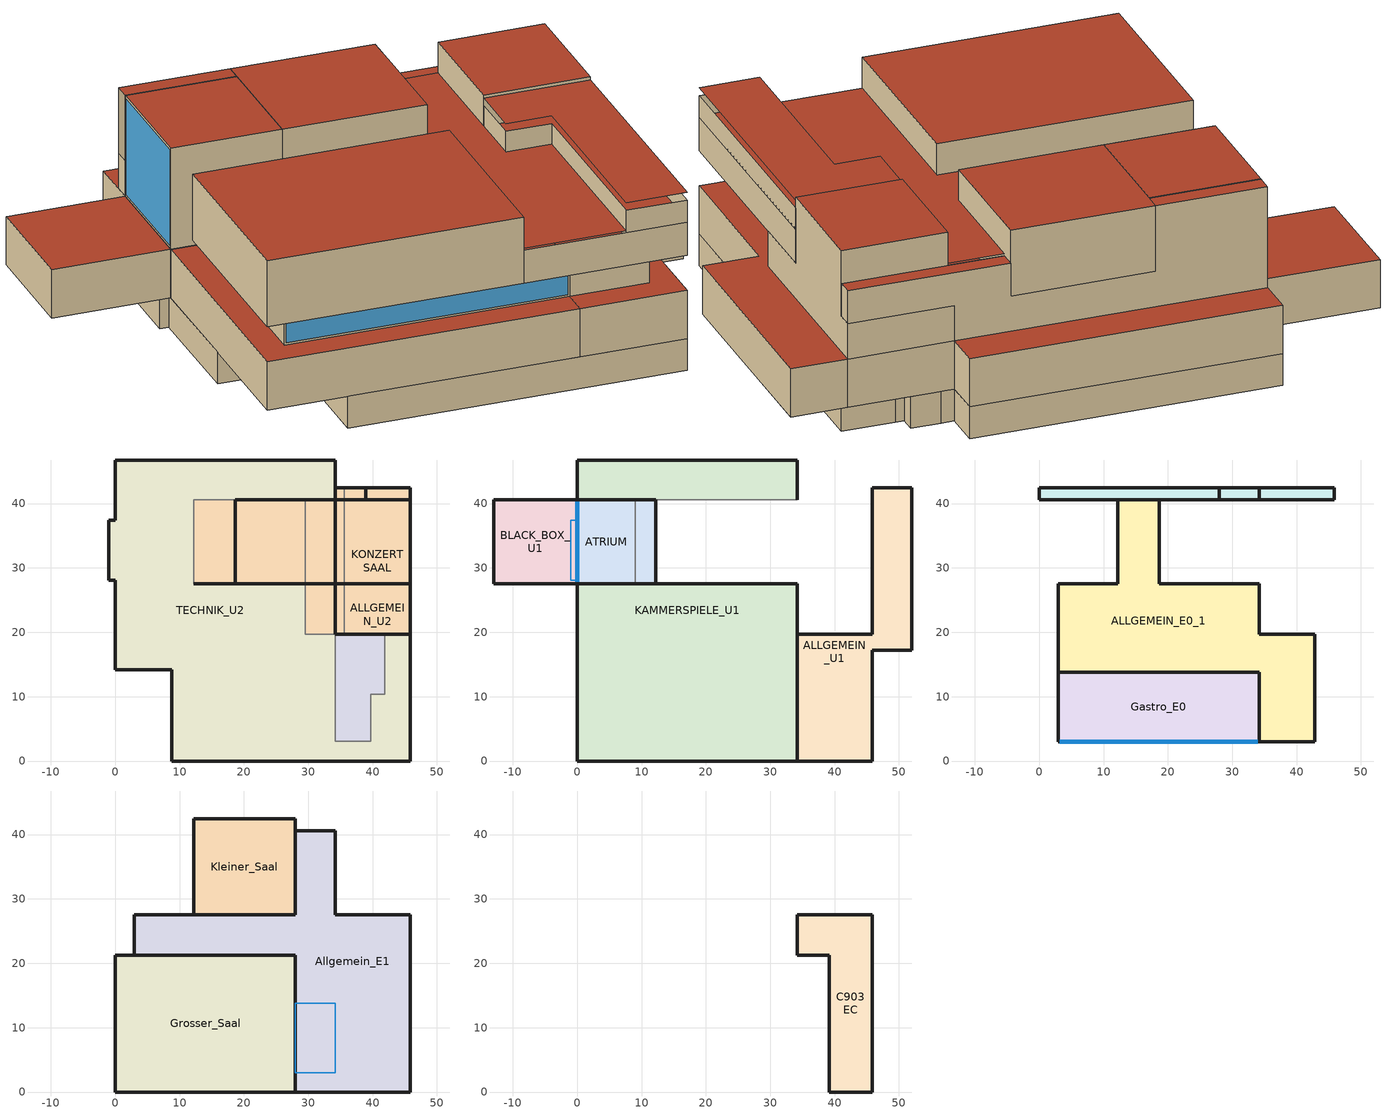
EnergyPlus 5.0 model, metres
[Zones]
TECHNIK_U2
 floor ground (GROUND_FLOOR): 34.17,46.77 34.17,40.57 29.51,40.57 29.51,19.71 34.17,19.71 34.17,3.06 39.71,3.06 39.71,10.41 41.91,10.41 41.91,19.71 45.82,19.71 45.82,0 8.8,0 8.8,14.18 0,14.18 0,28.05 -1,28.05 -1,37.37 0,37.37 0,46.77 z0
 wall outside (EXT_WALL): 34.17,40.57 34.17,46.77 0,46.77 0,37.37 -1,37.37 -1,28.05 0,28.05 0,14.18 8.8,14.18 8.8,0 45.82,0 45.82,19.71 z0:3.6
 wall to ALLGEMEIN_U2 (ADJ_WALL): 45.82,19.71 41.91,19.71 41.91,10.41 39.71,10.41 39.71,3.06 34.17,3.06 34.17,19.71 z0:3.6
 wall to KONZERTSAAL (ADJ_WALL): 34.17,19.71 29.51,19.71 29.51,40.57 34.17,40.57 z0:3.6
 roof outside (EXT_ROOF): 0,46.77 0,37.37 -1,37.37 -1,28.05 0,28.05 0,14.18 8.8,14.18 8.8,0 45.82,0 45.82,19.71 41.91,19.71 41.91,10.41 39.71,10.41 39.71,3.06 34.17,3.06 34.17,19.71 29.51,19.71 29.51,40.57 34.17,40.57 34.17,46.77 z3.6
KONZERTSAAL
 floor ground (GROUND_FLOOR): 29.51,40.57 29.51,27.57 12.17,27.57 12.17,40.57 z3.6; 45.82,42.42 45.82,19.71 35.62,19.71 35.62,42.42 z3.6; 35.62,42.42 35.62,19.71 29.51,19.71 29.51,40.57 34.17,40.57 34.17,42.42 z0
 wall outside (EXT_WALL): 34.17,27.57 34.17,19.71 45.82,19.71 z3.6:13.1; 45.82,40.57 34.17,40.57 34.17,27.57 45.82,27.57 z13.1:20.6; 45.82,42.42 34.17,42.42 34.17,40.57 18.67,40.57 18.67,27.57 z9.1:13.1; 35.62,42.42 34.17,42.42 34.17,40.57 z0:3.6; 45.82,42.42 34.17,42.42 34.17,40.57 z3.6:9.1; 45.82,19.71,13.1 45.82,19.71,3.6 45.82,42.42,3.6 45.82,42.42,13.1 45.82,40.57,13.1 45.82,40.57,20.6 45.82,27.57,20.6 45.82,27.57,13.1; 12.17,27.57,9.1 12.17,27.57,3.6 34.17,27.57,3.6 34.17,27.57,13.1 18.67,27.57,13.1 18.67,27.57,9.1
 wall to ALLGEMEIN_U2 (ADJ_WALL): 34.17,19.71 35.62,19.71 35.62,42.42 z0:3.6
 wall to TECHNIK_U2 (ADJ_WALL): 34.17,40.57 29.51,40.57 29.51,19.71 34.17,19.71 z0:3.6
 wall to KAMMERSPIELE_U1 (ADJ_WALL): 34.17,40.57 12.17,40.57 12.17,27.57 z3.6:9.1
 roof outside (EXT_ROOF): 12.17,40.57 12.17,27.57 18.67,27.57 18.67,40.57 z9.1; 34.17,42.42 34.17,40.57 45.82,40.57 45.82,42.42 z13.1; 34.17,40.57 34.17,27.57 45.82,27.57 45.82,40.57 z20.6; 18.67,40.57 18.67,27.57 34.17,27.57 34.17,19.71 45.82,19.71 45.82,27.57 34.17,27.57 34.17,40.57 z13.1; 29.51,27.57 29.51,19.71 34.17,19.71 34.17,27.57 z3.6
ALLGEMEIN_U2
 floor ground (GROUND_FLOOR): 45.82,40.57 45.82,19.71 41.91,19.71 41.91,10.41 39.71,10.41 39.71,3.06 34.17,3.06 34.17,19.71 35.62,19.71 35.62,42.42 38.93,42.42 38.93,40.57 z0
 wall outside (EXT_WALL): 45.82,19.71 45.82,40.57 39.93,40.57 38.93,40.57 38.93,42.42 35.62,42.42 z0:3.6
 wall to KONZERTSAAL (ADJ_WALL): 35.62,42.42 35.62,19.71 34.17,19.71 z0:3.6
 wall to TECHNIK_U2 (ADJ_WALL): 34.17,19.71 34.17,3.06 39.71,3.06 39.71,10.41 41.91,10.41 41.91,19.71 45.82,19.71 z0:3.6
 roof outside (EXT_ROOF): 35.62,42.42 35.62,19.71 34.17,19.71 34.17,3.06 39.71,3.06 39.71,10.41 41.91,10.41 41.91,19.71 45.82,19.71 45.82,40.57 38.93,40.57 38.93,42.42 z3.6
ALLGEMEIN_U1
 floor ground (GROUND_FLOOR): 52.02,42.42 52.02,17.21 45.82,17.21 45.82,0 34.17,0 34.17,19.71 45.82,19.71 45.82,42.42 z3.6
 wall outside (EXT_WALL): 34.17,0 45.82,0 45.82,17.21 52.02,17.21 52.02,42.42 45.82,42.42 / 52.02,42.42 45.82,42.42 z3.6:9.1; 45.82,42.42 45.82,19.71 / 34.17,19.71 45.82,19.71 / 34.17,19.71 34.17,0 z3.6:6.36; 34.17,19.71 34.17,0 / 34.17,19.71 45.82,19.71 / 45.82,42.42 45.82,19.71 z6.36:9.1
 roof outside (EXT_ROOF): 45.82,42.42 45.82,19.71 34.17,19.71 34.17,0 45.82,0 45.82,17.21 52.02,17.21 52.02,42.42 z9.1
KAMMERSPIELE_U1
 floor ground (GROUND_FLOOR): 34.17,46.77 34.17,40.57 12.17,40.57 12.17,27.57 34.17,27.57 34.17,0 8.8,0 8.8,14.18 0,14.18 0,27.57 9,27.57 9,40.57 0,40.57 0,46.77 z3.6; 8.8,14.18 8.8,0 0,0 0,14.18 z3.6
 wall outside (EXT_WALL): 34.17,40.57 34.17,46.77 0,46.77 0,40.57 / 0,27.57 0,0 34.17,0 34.17,27.57 12.17,27.57 z3.6:9.1
 wall to ATRIUM (ADJ_WALL): 0,40.57 9,40.57 9,27.57 0,27.57 z3.6:9.1
 wall to KONZERTSAAL (ADJ_WALL): 12.17,27.57 12.17,40.57 34.17,40.57 z3.6:9.1
 roof outside (EXT_ROOF): 0,46.77 0,40.57 9,40.57 9,27.57 0,27.57 0,0 34.17,0 34.17,27.57 12.17,27.57 12.17,40.57 34.17,40.57 34.17,46.77 z9.1
ATRIUM
 floor outside (EXT_ROOF): 12.17,40.57 12.17,27.57 9,27.57 9,40.57 z9.1
 floor ground (GROUND_FLOOR): 9,40.57 9,27.57 0,27.57 0,40.57 z3.6
 wall outside (EXT_WALL): 12.17,40.57 0,40.57 0,27.57 12.17,27.57 12.17,40.57 z9.1:20.6
 wall to KAMMERSPIELE_U1 (ADJ_WALL): 0,27.57 9,27.57 9,40.57 0,40.57 z3.6:9.1
 wall to BLACK_BOX_U1 (ADJ_WALL): 0,40.57 0,27.57 z3.6:9.1
 window (EXT_WINDOW1): 0,40.28 0,27.88 z9.45:20.33
 roof outside (EXT_ROOF): 0,40.57 0,27.57 12.17,27.57 12.17,40.57 z20.6
BLACK_BOX_U1
 floor outside (EXT_FLOOR): 0,40.57 0,27.57 -13,27.57 -13,40.57 z3.6
 wall outside (EXT_WALL): 0,40.57 -13,40.57 -13,27.57 0,27.57 z3.6:9.1
 wall to ATRIUM (ADJ_WALL): 0,27.57 0,40.57 z3.6:9.1
 roof outside (EXT_ROOF): -13,40.57 -13,27.57 0,27.57 0,40.57 z9.1
 skylight (EXT_WINDOW1): 0,37.37 0,28.05 -1,28.05 -1,37.37 z3.6; 0,37.37 0,28.05 -1,28.05 -1,37.37 z3.6
Gastro_E0
 floor ground (GROUND_FLOOR): 34.17,13.79 34.17,3 2.98,3 2.98,13.79 z9.1
 wall outside (EXT_WALL): 2.98,3 34.17,3 34.17,13.79 2.98,13.79 2.98,3 z9.1:13.1
 window (EXT_WINDOW1): 3.2,3 33.97,3 z9.33:12.92
 roof outside (EXT_ROOF): 2.98,13.79 2.98,3 34.17,3 34.17,13.79 z13.1
ALLGEMEIN_E0_1
 wall outside (EXT_WALL): 42.82,19.71 34.17,19.71 34.17,27.57 18.67,27.57 18.67,40.57 12.17,40.57 12.17,27.57 3,27.57 2.98,27.57 2.98,13.79 34.17,13.79 34.17,3 42.82,3 42.82,19.71 z9.1:13.1
 roof outside (EXT_ROOF): 12.17,40.57 12.17,27.57 18.67,27.57 18.67,40.57 z9.1; 12.17,40.57 12.17,27.57 2.98,27.57 2.98,13.79 34.17,13.79 34.17,3 42.82,3 42.82,19.71 34.17,19.71 34.17,27.57 18.67,27.57 18.67,40.57 z13.1
ALLGEMEIN_E0_2
 wall outside (EXT_WALL): 34.17,40.57 34.17,42.42 / 0,42.42 0,40.57 z9.1:13.1; 28,42.42 28,40.57 z13.1:20.6; 34.17,40.57 45.82,40.57 45.82,42.42 z13.1:16.85; 0,40.57,20.6 0,40.57,9.1 34.17,40.57,9.1 34.17,40.57,16.85 28,40.57,16.85 28,40.57,13.1 12.17,40.57,13.1 12.17,40.57,20.6; 45.82,42.42,16.85 45.82,42.42,13.1 34.17,42.42,13.1 34.17,42.42,9.1 0,42.42,9.1 0,42.42,20.6 12.17,42.42,20.6 12.17,42.42,13.1 28,42.42,13.1 28,42.42,16.85
 roof outside (EXT_ROOF): 12.17,40.57 12.17,42.42 z13.1:20.6; 0,42.42 0,40.57 34.17,40.57 34.17,42.42 z9.1; 0,42.42 0,40.57 12.17,40.57 12.17,42.42 z20.6; 12.17,42.42 12.17,40.57 28,40.57 28,42.42 z13.1; 45.82,42.42 45.82,40.57 34.17,40.57 34.17,42.42 z13.1; 28,42.42 28,40.57 45.82,40.57 45.82,42.42 z16.85
Grosser_Saal
 floor ground (GROUND_FLOOR): 28,21.27 28,0 0,0 0,21.27 z13.1
 wall outside (EXT_WALL): 0,0 28,0 28,21.27 0,21.27 0,0 z13.1:20.6
 roof outside (EXT_ROOF): 0,21.27 0,0 28,0 28,21.27 z20.6
Kleiner_Saal
 wall outside (EXT_WALL): 28,27.57 28,42.42 12.17,42.42 12.17,27.57 28,27.57 z13.1:20.6
 roof outside (EXT_ROOF): 28,42.42 28,27.57 12.17,27.57 12.17,42.42 z13.1; 12.17,42.42 12.17,27.57 28,27.57 28,42.42 z20.6
Allgemein_E1
 wall outside (EXT_WALL): 3,27.57 2.98,27.57 2.98,21.27 28,21.27 28,0 45.82,0 45.82,27.57 34.17,27.57 34.17,40.57 28,40.57 28,27.57 3,27.57 z13.1:16.85
 roof outside (EXT_ROOF): 45.82,27.57 45.82,0 28,0 28,3 42.82,3 42.82,19.71 34.17,19.71 34.17,27.57 z13.1; 42.82,19.71 42.82,3 34.17,3 34.17,13.79 28,13.79 28,21.27 2.98,21.27 2.98,27.05 34.17,27.57 34.17,19.71 z13.1; 34.17,40.57 34.17,27.57 2.98,27.05 2.98,27.57 28,27.57 28,40.57 z13.1; 2.98,27.57 2.98,21.27 28,21.27 28,0 45.82,0 45.82,27.57 34.17,27.57 34.17,40.57 28,40.57 28,27.57 z17.09
 skylight (EXT_WINDOW1): 34.17,13.79 34.17,3 28,3 28,13.79 z13.1
C903EC
 wall outside (EXT_WALL): 45.82,0 45.82,27.57 34.17,27.57 34.17,21.27 39.17,21.27 39.17,0 45.82,0 z16.33:19.39
 roof outside (EXT_ROOF): 45.82,27.57 45.82,0 39.17,0 39.17,21.27 34.17,21.27 34.17,27.57 z17.09; 34.17,27.57 34.17,21.27 39.17,21.27 39.17,0 45.82,0 45.82,27.57 z20.29
[Building]
TRNSYS17: North Axis {deg}=0; Terrain=City; Loads Convergence Tolerance Value=0; Temperature Convergence Tolerance Value {deltaC}=0; Solar Distribution=FullInteriorAndExterior; Maximum Number of Warmup Days=0
[Site:Location]
not used: Latitude {deg}=0; Longitude {deg}=0; Time Zone {hr}=0; Elevation {m}=0
[Construction]
EXT_WALL; EXT_ROOF; EXT_FLOOR; GROUND_FLOOR; ADJ_WALL; EXT_WINDOW1: 
[WindowProperty:ShadingControl]
ESHADE=0; ESHADE=INPUT 1*MAX_ESHADE : SHADECNTRL=ESHADE_INTERNAL; ISHADE=INPUT 1*MAX_ISHADE : SHADECNTRL=ISHADE_INTERNAL
[SurfaceProperty:OtherSideCoefficients]
BOUNDARY=15; BOUNDARY=20; BOUNDARY=IDENTICAL; BOUNDARY=INPUT 1*TBOUNDARY; BOUNDARY=INPUT 1*TGROUND
[Zone] Multiplier=1
TECHNIK_U2; KONZERTSAAL; ALLGEMEIN_U2; ALLGEMEIN_U1; KAMMERSPIELE_U1; ATRIUM; BLACK_BOX_U1; Gastro_E0; ALLGEMEIN_E0_1; ALLGEMEIN_E0_2; Grosser_Saal; Kleiner_Saal; Allgemein_E1; C903EC
